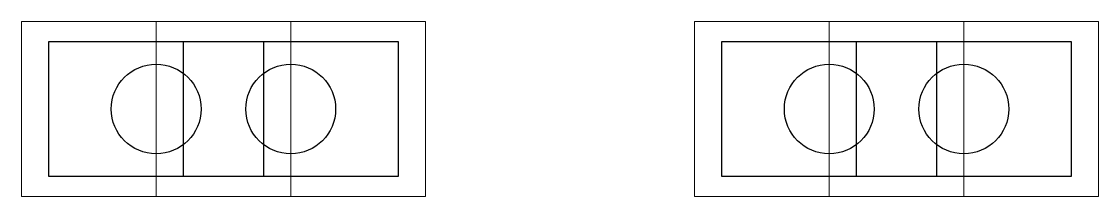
# Paper-space layout 'ETATS' of a CAD drawing. Header units: inches. Extents: x -2 to 38, y 8.8 to 15.2.
# The model-space entities are those that its viewports show. They can reach past a viewport. Long polylines and large blocks are cut down to what shows.
import ezdxf

# ---------------------------------------------------------------- set-up
doc = ezdxf.new("R2010")
doc.units = ezdxf.units.IN
doc.header["$MEASUREMENT"] = 0

msp = doc.modelspace()

# ---------------------------------------------------------------- linework, layer by layer
for points in [[(952, -30), (1048, -30), (1048, 30), (952, 30)], [(1152, -30), (1248, -30), (1248, 30), (1152, 30)], [(1952, -30), (2048, -30), (2048, 30), (1952, 30)], [(2152, -30), (2248, -30), (2248, 30), (2152, 30)]]:
    msp.add_lwpolyline(points, close=True)
for centre in [(1000, 0), (1200, 0), (2000, 0), (2200, 0)]:
    msp.add_circle(centre, 20)

psp = doc.layouts.new('ETATS')

# ---------------------------------------------------------------- viewports
at = {"layer": 'VIEWPORTS'}
for center, view_center_point, status in [((3, 12), (1000, 0), 3), ((8, 12), (1200, 0), 4), ((33, 12), (2200, 0), 5)]:
    psp.add_viewport(center=center, size=(10, 6.5), view_center_point=view_center_point, view_height=78, status=status, dxfattribs=at)
psp.add_viewport(center=(28, 12), size=(10, 6.5), view_center_point=(2000, 0), view_height=78, dxfattribs=at)

doc.saveas('drawing.dxf')
